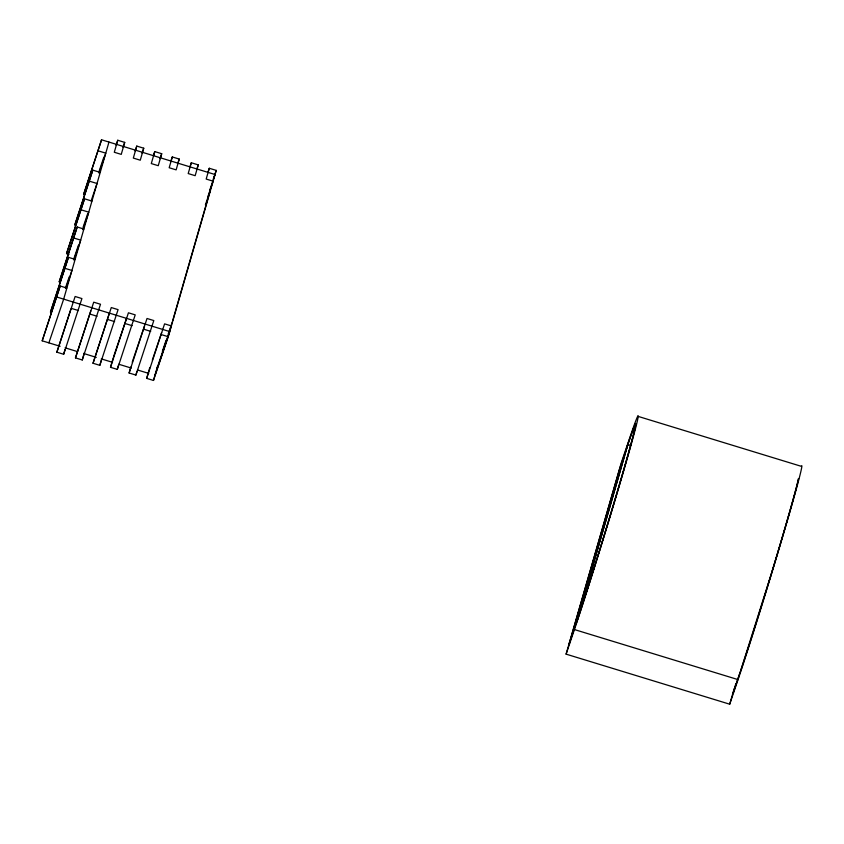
<?xml version="1.0" encoding="UTF-8"?>
<svg xmlns="http://www.w3.org/2000/svg" width="844" height="844" viewBox="0 0 844 844"><rect width="100%" height="100%" fill="white"/><g stroke="black" fill="none" stroke-linecap="round" stroke-linejoin="round"><path stroke-width="1.27" d="M797.19 484.234L798.445 478.622M69.018 254.36L66.539 253.611L84.537 198.815L91.954 201.083M60.103 346.293L42.2 340.818L60.198 286.01L66.866 288.057M66.539 253.611L84.537 198.815M92.808 170.14L74.81 224.937L92.808 170.14L100.225 172.408M101.554 139.798L83.567 194.595L101.554 139.798L215.051 174.529L209.555 190.765M42.2 340.818L60.198 286.01M68.459 257.346L50.471 312.143L68.459 257.346L75.137 259.393M77.215 227.004L59.217 281.801L77.215 227.004L83.883 229.051M108.971 142.066L63.669 299.135L48.878 342.854M117.759 140.262L114.299 152.258L121.251 154.378L124.712 142.393L117.759 140.262L116.071 145.263M56.864 352.191L75.127 296.487L81.921 298.565L63.659 354.269L56.864 352.191L70.896 308.978M63.659 354.269L65.041 349.479M75.464 357.888L93.716 302.184L100.51 304.251L82.258 359.966L75.464 357.888L90.762 310.919M136.781 146.086L133.32 158.071L140.273 160.202L143.733 148.206L136.781 146.086L135.093 151.076M82.258 359.966L84.326 352.771M93.03 363.258L111.281 307.554L118.076 309.632L99.824 365.336L93.03 363.258L109.171 313.799M154.758 151.582L151.298 163.578L158.25 165.698L161.71 153.713L154.758 151.582L153.492 155.328M99.824 365.336L101.554 359.344M110.511 367.309L128.425 312.797L135.219 314.875L117.305 369.377L110.511 367.309L113.286 357.708M172.292 156.952L169.18 167.745L176.132 169.866L179.244 159.073L172.292 156.952L170.604 161.942M117.305 369.377L118.688 364.587M129.111 372.995L147.014 318.483L153.808 320.562L135.895 375.074L129.111 372.995L130.841 366.992M191.314 162.765L188.201 173.558L195.154 175.689L198.266 164.897L191.314 162.765L189.626 167.766M135.895 375.074L136.939 371.476M208.025 172.018L209.291 168.272L216.233 170.393L168.262 336.724L153.471 380.444L146.677 378.365L149.789 367.573M209.291 168.272L206.179 179.055L213.121 181.186L208.057 196.177M146.677 378.365L164.591 323.864L171.374 325.942L156.583 369.651M153.471 380.444L157.659 365.895M172.725 320.509L209.998 191.293L205.408 204.849M566.102 654.142L621.258 462.902L629.582 438.321A123.751 2.701 -73 0 1 625.604 464.211A123.751 2.701 -73 0 1 574.426 629.561L566.102 654.142L729.712 704.202L738.036 679.61A123.751 2.701 -73 0 0 781.27 541.394A123.751 2.701 -73 0 0 801.294 466.321L637.684 416.261M569.51 643.128L569.964 641.545M620.54 466.204L620.994 464.622M627.873 444.514L577.307 619.855L569.173 643.888L619.739 468.547L627.873 444.514L630.384 445.284M729.712 704.202L734.09 688.999M733.573 691.605L733.119 693.177L739.449 674.493M733.805 690.751L735.757 684.03M771.543 573.097L740.694 670.569M99.254 170.794L103.896 157.058M99.012 173.136L105.774 153.154L98.358 150.886M91.11 200.977L97.028 183.496L89.612 181.228M83.081 227.31L87.723 213.574M82.839 229.652L88.757 212.16L81.34 209.892M73.745 259.024L78.397 245.287M73.924 260.11L80.697 240.129L74.019 238.092M65.41 288.12L69.219 276.874M66.022 287.962L71.94 270.47L65.262 268.424M123.013 147.383L124.712 142.393M142.045 153.207L143.733 148.206M160.012 158.704L161.71 153.713M177.546 164.074L179.244 159.073M113.623 356.516L126.315 319.043M197 168.642L198.266 164.897M132.223 362.203L144.482 325.984M213.279 179.139L216.233 170.393M152.321 360.082L161.626 332.599M162.354 351.336L166.11 340.248M168.188 334.087L172.366 321.775M154.948 375.306L169.749 331.597L57.002 297.099M733.847 690.825L740.283 671.803M125.313 323.59L132.107 325.668M143.902 329.276L150.696 331.354M161.478 334.657L168.262 336.724M71.666 308.482L78.46 310.56M90.255 314.168L97.049 316.247M107.832 319.538L114.615 321.617M65.104 347.823L77.574 351.632M83.82 353.541L96.3 357.36M101.291 358.89L112.516 362.329M118.761 364.239L131.242 368.058M137.477 369.967L148.713 373.396M574.426 629.561L738.036 679.61M796.958 485.184A112.083 2.448 -73 0 1 771.922 571.863M798.624 478.632A115.512 2.521 -73 0 1 793.961 496.557M793.55 498.034A115.512 2.521 -73 0 1 788.032 517.562M787.642 518.912A115.512 2.521 -73 0 1 739.871 673.248M627.736 444.693A115.512 2.521 -73 0 1 624.032 468.853A115.512 2.521 -73 0 1 576.262 623.188M627.282 446.265L576.716 621.606A113.465 2.469 -73 0 0 623.642 470.002A113.465 2.469 -73 0 0 627.282 446.265"/></g></svg>
